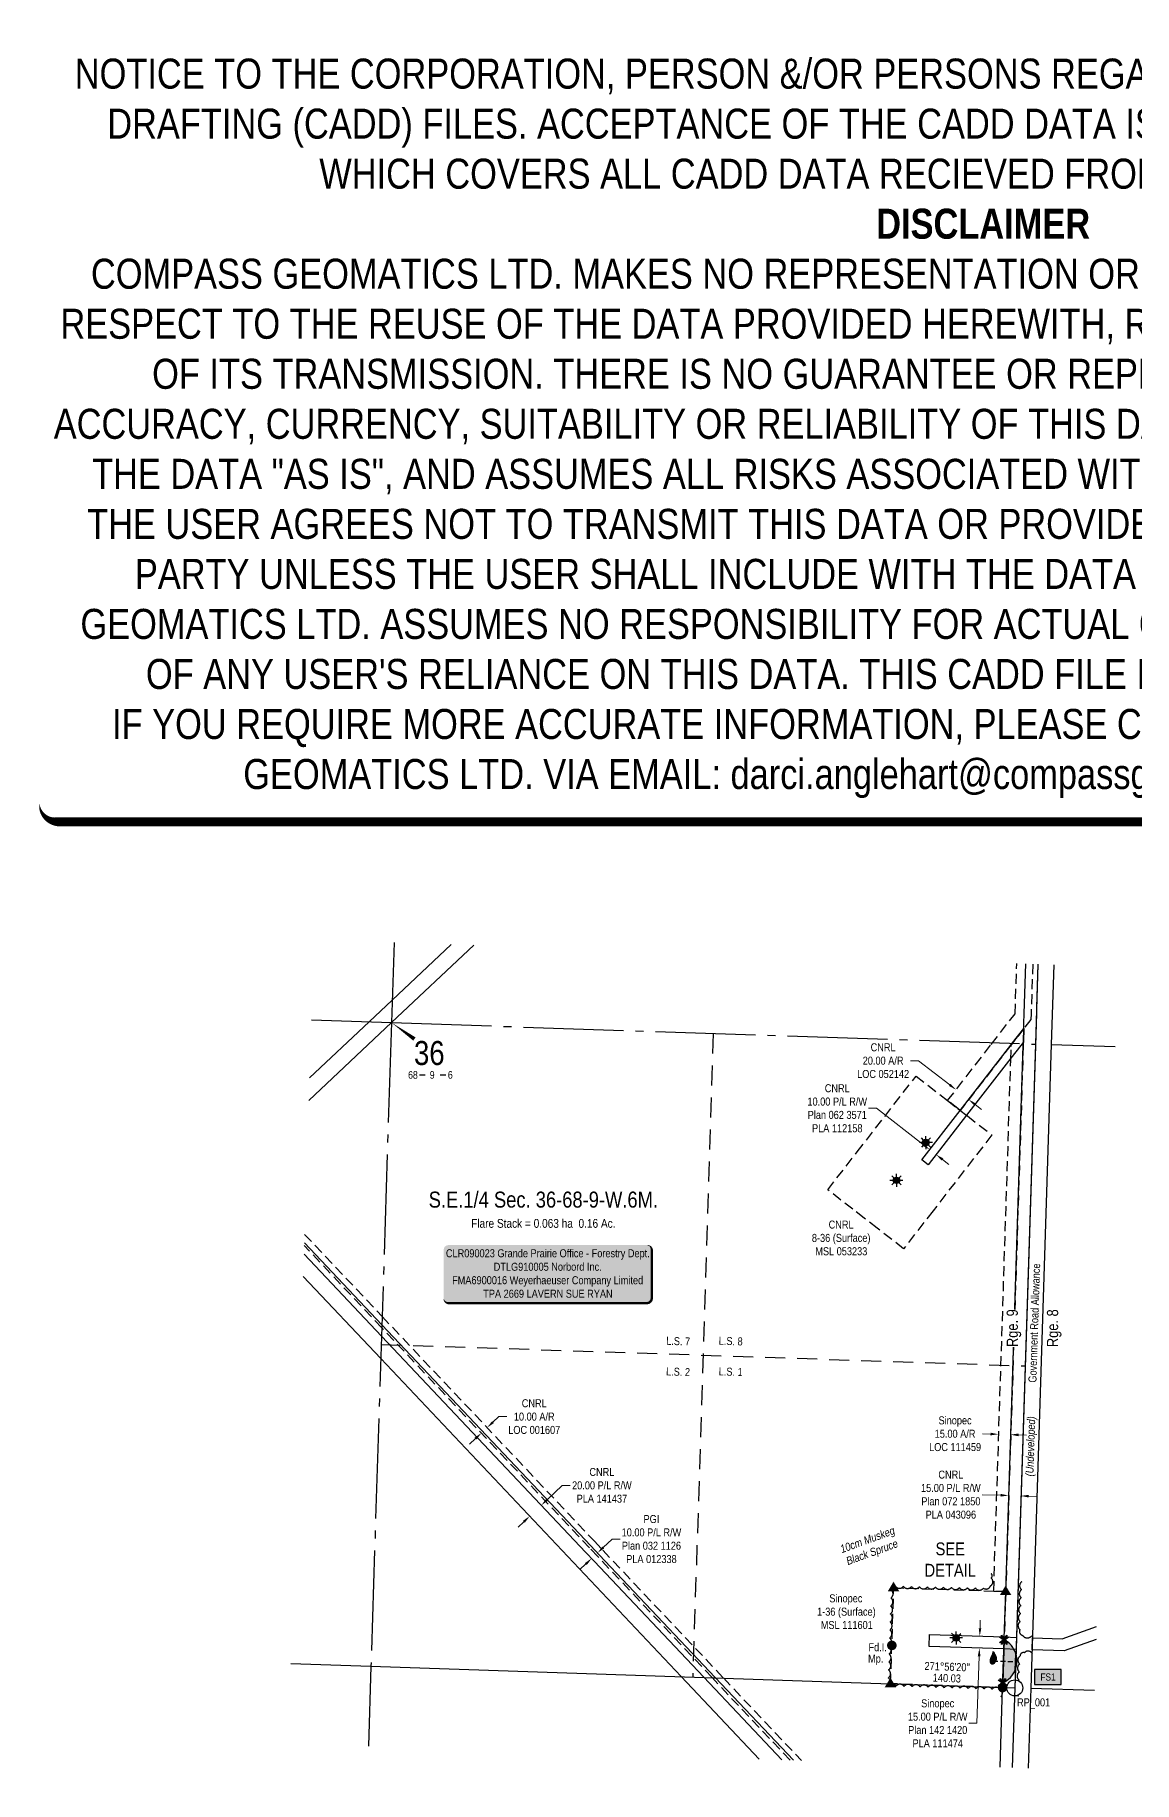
# Model space of a CAD drawing. Extents: x 356435 to 358804, y 6088400 to 6090583.
# Drawn here: x 356435 to 357808, y 6088400 to 6090583 of the extents above; entities that cross this region are included whole.
import ezdxf
from ezdxf.enums import TextEntityAlignment as Align

# ---------------------------------------------------------------- set-up
doc = ezdxf.new("R2010")
doc.units = 0
doc.header["$LTSCALE"] = 5
for name, pattern in [('0', [1, 1, 0]), ('foc-ACCESSROAD', [3.75, 2.5, -1.25]), ('foc-LSD', [8, 5, -3]), ('foc-QUARTERLINE', [33, 25, -3, 2, -3]), ('foc-TIELINE', [1.875, 1.25, -0.625])]:
    doc.linetypes.add(name, pattern=pattern)
for name, color, linetype in [('10', 1, 'Continuous'), ('35', 37, 'Continuous'), ('9', 3, 'Continuous'), ('AS-SYMBOL', 7, 'Continuous'), ('C-AR', 13, 'foc-ACCESSROAD'), ('C-RW', 13, 'Continuous'), ('C-SYMBOL', 7, 'Continuous'), ('C-WS', 13, 'foc-ACCESSROAD'), ('C-WS-S', 13, 'Continuous'), ('D-TXT', 6, 'Continuous'), ('DETAIL-T', 7, 'Continuous'), ('F-AR', 190, 'foc-ACCESSROAD'), ('F-RW', 190, 'Continuous'), ('F-WS', 190, 'foc-ACCESSROAD'), ('F-WS-S', 190, 'Continuous'), ('L-AREAREQUIRED', 7, 'Continuous'), ('L-BD', 7, 'Continuous'), ('L-MON', 1, 'Continuous'), ('L-MON-T', 1, 'Continuous'), ('L-QSEC', 8, 'foc-QUARTERLINE'), ('L-ROAD-T', 7, 'Continuous'), ('L-SEC', 7, 'Continuous'), ('L-SECLBL', 7, 'Continuous'), ('L-SECTION-LSD', 7, 'foc-LSD'), ('P-TEMP-BLOCKS', 250, 'Continuous'), ('P-WORKAREA', 113, 'Continuous'), ('P-WORKAREA-COUNTY', 104, 'Continuous'), ('P-WORKAREA-COUNTY-H', 71, 'Continuous'), ('P-WORKAREA-H', 111, 'Continuous'), ('T-BUSH', 110, '0'), ('T-BUSH-T', 110, 'Continuous'), ('T-TIE', 201, 'foc-TIELINE')]:
    doc.layers.add(name, color=color, linetype=linetype)
for name, color, linetype, lineweight in [('C-AR-T', 13, 'Continuous', 9), ('C-RW-T', 13, 'Continuous', 9), ('C-WS-T', 13, 'Continuous', 9), ('F-AR-T', 190, 'Continuous', 9), ('F-RW-T', 190, 'Continuous', 9), ('T-TEXT', 48, 'Continuous', 18)]:
    doc.layers.add(name, color=color, linetype=linetype, lineweight=lineweight)
doc.layers.add('DISCLAIMER', color=7, linetype='Continuous', plot=False)
doc.styles.add('100L', font='ARIALN.TTF', dxfattribs={"height": 11})
doc.styles.add('175L', font='ARIALN.TTF', dxfattribs={"height": 20})
doc.styles.add('80', font='ARIALN.TTF', dxfattribs={"height": 10})
doc.styles.add('80CG', font='ARIALN.TTF', dxfattribs={"height": 10})
doc.styles.add('80L', font='ARIALN.TTF', dxfattribs={"height": 10})
doc.styles.add('80LS', font='ARIALNI.TTF', dxfattribs={"height": 10})
doc.styles.add('SIMPLEX', font='ARIALN.TTF')
doc.dimstyles.new('Compass 5 000', dxfattribs={"dimscale": 5, "dimtxt": 9, "dimasz": 2, "dimexe": 0.2, "dimexo": 0.0625, "dimgap": 0.5, "dimtad": 0, "dimtih": 1, "dimtoh": 1, "dimzin": 0, "dimdsep": 46, "dimtxsty": '80CG', "dimcen": 0.1, "dimse1": 1, "dimse2": 1, "dimclrd": 256, "dimclrt": 256, "dimaunit": 1, "dimadec": 4, "dimazin": 0, "dimtfac": 0.06, "dimtofl": 0, "dimtmove": 0, "dimatfit": 1, "dimfxl": 0.2, "dimtolj": 1, "dimtzin": 0, "dimlwd": -1, "dimarcsym": 0})

# ---------------------------------------------------------------- blocks, each defined once
blk = doc.blocks.new('L-SECLBL')
at = {"layer": '9', "color": 7}
for p, q in [((-5.1, -27.8), (-12.3, -27.8)), ((20.7, -27.8), (13.5, -27.8))]:
    blk.add_line(p, q, dxfattribs=at)
at = {"layer": '10', "color": 2, "style": 'SIMPLEX'}
blk.add_attdef('SEC', text='', height=30, dxfattribs=at).set_placement((0, 0), align=Align.MIDDLE)
at = {"layer": '10', "color": 5, "style": '80L'}
blk.add_attdef('TWP', text='', height=9.5, dxfattribs=at).set_placement((-14.4, -27.4), align=Align.MIDDLE_RIGHT)
blk.add_attdef('RGE', text='', height=9.5, dxfattribs=at).set_placement((3.6, -27.4), align=Align.MIDDLE_CENTER)
blk.add_attdef('MER', text='', height=9.5, dxfattribs=at).set_placement((23.2, -27.4), align=Align.MIDDLE_LEFT)
blk = doc.blocks.new('*U439')
h = blk.add_hatch(color=255)
edge = h.paths.add_edge_path()
edge.add_line((-124, -37), (124, -37))
edge.add_arc((124, -31), 6, 270, 360)
edge.add_line((130, -31), (130, 29.5))
edge.add_arc((124, 29.5), 6, 0, 90)
edge.add_line((124, 35.5), (-124, 35.5))
edge.add_arc((-124, 29.5), 6, 90, 180)
edge.add_line((-130, 29.5), (-130, -31))
edge.add_arc((-124, -31), 6, 180, 270)
at = {"color": 44, "flags": 128}
blk.add_lwpolyline([(-124, -37, 3, 3, 0), (124, -37, 3, 3, 0.414214), (130, -31, 3, 3, 0), (130, 29.5, 3, 0, 0.414214), (124, 35.5, 0, 0, 0), (-124, 35.5, 0, 0, 0.414214), (-130, 29.5, 0, 0, 0), (-130, -31, 0, 3, 0.414214)], format="xyseb", close=True, dxfattribs=at)
at = {"color": 44, "style": '80'}
blk.add_attdef('ENTER_TEXT_001', (-36, -5), '', height=10, dxfattribs=at)
blk = doc.blocks.new('*D440')
at = {"layer": 'F-AR-T', "transparency": 16777216}
for p, q in [((357007.4, 6088850), (357014.7, 6088856.9)), ((357014.7, 6088856.9), (357024.7, 6088856.9)), ((356985.6, 6088829.4), (356978.3, 6088822.6))]:
    blk.add_line(p, q, dxfattribs=at)
for points in [[(357006.3, 6088851.2), (357008.5, 6088848.8), (357000.1, 6088843.2)], [(356984.4, 6088830.6), (356986.7, 6088828.2), (356992.9, 6088836.3)]]:
    blk.add_solid(points, dxfattribs=at)
at = {"layer": 'F-AR-T', "transparency": 16777216, "insert": (357059, 6088856.9), "char_height": 10, "attachment_point": 5, "style": '80CG'}
blk.add_mtext('\\A1;CNRL\\P10.00 A/R\\PLOC 001607', dxfattribs=at)
blk = doc.blocks.new('*D441')
at = {"layer": 'F-AR-T', "transparency": 16777216}
for p, q in [((357539.1, 6089301.7), (357529.1, 6089301.7)), ((357578, 6089271.5), (357539.1, 6089301.7)), ((357609.6, 6089247), (357617.5, 6089240.8))]:
    blk.add_line(p, q, dxfattribs=at)
for points in [[(357579, 6089272.8), (357577, 6089270.2), (357585.9, 6089265.4)], [(357610.6, 6089248.3), (357608.6, 6089245.7), (357601.7, 6089253.1)]]:
    blk.add_solid(points, dxfattribs=at)
at = {"layer": 'F-AR-T', "transparency": 16777216, "insert": (357494.8, 6089301.7), "char_height": 10, "attachment_point": 5, "style": '80CG'}
blk.add_mtext('\\A1;CNRL\\P20.00 A/R\\PLOC 052142', dxfattribs=at)
blk = doc.blocks.new('*D442')
at = {"layer": 'C-AR-T', "transparency": 16777216}
for p, q in [((357629, 6088835.2), (357619, 6088835.5)), ((357664, 6088834.1), (357673.9, 6088833.8))]:
    blk.add_line(p, q, dxfattribs=at)
for points in [[(357629, 6088836.9), (357628.9, 6088833.5), (357639, 6088834.9)], [(357664, 6088835.8), (357663.9, 6088832.4), (357654, 6088834.4)]]:
    blk.add_solid(points, dxfattribs=at)
at = {"layer": 'C-AR-T', "transparency": 16777216, "insert": (357584.7, 6088835.5), "char_height": 10, "attachment_point": 5, "style": '80CG'}
blk.add_mtext('\\A1;Sinopec\\P15.00 A/R\\PLOC 111459', dxfattribs=at)
blk = doc.blocks.new('*D443')
at = {"layer": 'F-RW-T', "transparency": 16777216}
for p, q in [((357145.2, 6088693.4), (357156.4, 6088703.9)), ((357156.4, 6088703.9), (357166.4, 6088703.9)), ((357123.4, 6088672.8), (357116.1, 6088666))]:
    blk.add_line(p, q, dxfattribs=at)
for points in [[(357122.3, 6088674), (357124.6, 6088671.6), (357130.7, 6088679.7)], [(357144.1, 6088694.6), (357146.4, 6088692.2), (357138, 6088686.6)]]:
    blk.add_solid(points, dxfattribs=at)
at = {"layer": 'F-RW-T', "transparency": 16777216, "insert": (357205.4, 6088703.9), "char_height": 10, "attachment_point": 5, "style": '80CG'}
blk.add_mtext('\\A1;PGI\\P10.00 P/L R/W\\PPlan 032 1126\\PPLA 012338', dxfattribs=at)
blk = doc.blocks.new('*D444')
at = {"layer": 'F-RW-T', "transparency": 16777216}
for p, q in [((357641.5, 6088758.7), (357618.4, 6088759.4)), ((357676.7, 6088757.6), (357686.7, 6088757.3))]:
    blk.add_line(p, q, dxfattribs=at)
for points in [[(357641.6, 6088760.4), (357641.5, 6088757), (357651.5, 6088758.4)], [(357676.8, 6088759.2), (357676.6, 6088755.9), (357666.7, 6088757.9)]]:
    blk.add_solid(points, dxfattribs=at)
at = {"layer": 'F-RW-T', "transparency": 16777216, "insert": (357579.4, 6088759.4), "char_height": 10, "attachment_point": 5, "style": '80CG'}
blk.add_mtext('\\A1;CNRL\\P15.00 P/L R/W\\PPlan 072 1850\\PPLA 043096', dxfattribs=at)
blk = doc.blocks.new('*D445')
at = {"layer": 'C-RW-T', "transparency": 16777216}
for p, q in [((357615.9, 6088592.5), (357616.2, 6088602.5)), ((357614.7, 6088557.6), (357612, 6088473.7)), ((357612, 6088473.7), (357602, 6088473.7))]:
    blk.add_line(p, q, dxfattribs=at)
for points in [[(357614.2, 6088592.6), (357617.5, 6088592.5), (357615.5, 6088582.5)], [(357613.1, 6088557.6), (357616.4, 6088557.5), (357615.1, 6088567.6)]]:
    blk.add_solid(points, dxfattribs=at)
at = {"layer": 'C-RW-T', "transparency": 16777216, "insert": (357563, 6088473.7), "char_height": 10, "attachment_point": 5, "style": '80CG'}
blk.add_mtext('\\A1;Sinopec\\P15.00 P/L R/W\\PPlan 142 1420\\PPLA 111474', dxfattribs=at)
blk = doc.blocks.new('*D446')
at = {"layer": 'F-RW-T', "transparency": 16777216}
for p, q in [((357486.6, 6089242.2), (357476.6, 6089242.2)), ((357545.2, 6089196.7), (357486.6, 6089242.2)), ((357568.9, 6089178.3), (357576.8, 6089172.1))]:
    blk.add_line(p, q, dxfattribs=at)
for points in [[(357546.2, 6089198), (357544.2, 6089195.3), (357553.1, 6089190.5)], [(357569.9, 6089179.6), (357567.9, 6089176.9), (357561, 6089184.4)]]:
    blk.add_solid(points, dxfattribs=at)
at = {"layer": 'F-RW-T', "transparency": 16777216, "insert": (357437.5, 6089242.2), "char_height": 10, "attachment_point": 5, "style": '80CG'}
blk.add_mtext('\\A1;CNRL\\P10.00 P/L R/W\\PPlan 062 3571\\PPLA 112158', dxfattribs=at)
blk = doc.blocks.new('fdia')
at = {"color": 255, "const_width": 1}
blk.add_lwpolyline([(-0.5, 0, 1), (0.5, 0, 1)], format="xyb", close=True, dxfattribs=at)
blk = doc.blocks.new('Fdiaa')
blk.add_blockref('fdia', (0, 0))
blk = doc.blocks.new('fdib')
at = {"color": 1, "const_width": 1.6}
blk.add_lwpolyline([(-0.4, 0, 1), (0.4, 0, 1)], format="xyb", close=True, dxfattribs=at)
at = {"color": 1}
blk.add_circle((0, 0), 0.8, dxfattribs=at)
blk = doc.blocks.new('Fdibb')
blk.add_blockref('fdib', (0, 0))
blk = doc.blocks.new('fdicc')
for name in ['Fdibb', 'Fdiaa']:
    blk.add_blockref(name, (0, 0))
blk = doc.blocks.new('FDI')
blk.add_blockref('fdicc', (0, 0))
blk = doc.blocks.new('STRIA')
blk.add_hatch(color=255).paths.add_polyline_path([(-0.04, 1.52), (-1.47, -0.87), (1.39, -0.87)])
blk = doc.blocks.new('STRIAA')
blk.add_blockref('STRIA', (0, 0))
blk = doc.blocks.new('STRIB')
at = {"color": 1}
blk.add_solid([(-1.12, -0.67), (-0.04, 1.13), (1.04, -0.67)], dxfattribs=at)
blk = doc.blocks.new('STRIBB')
blk.add_blockref('STRIB', (0, 0))
blk = doc.blocks.new('STRICC')
for name in ['STRIAA', 'STRIBB']:
    blk.add_blockref(name, (0, 0))
blk = doc.blocks.new('fdspike')
blk.add_blockref('STRICC', (0, 0))
blk = doc.blocks.new('FLARE')
h = blk.add_hatch(color=255)
h.dxf.hatch_style = 1
h.paths.add_polyline_path([(0.16, 2.41, 0.114147), (0.13, 2.43), (0.11, 2.44, 0.261551), (0.01, 2.42), (0, 2.41, 0.131268), (-0.03, 2.37), (-0.04, 2.35, 0.041497), (-0.05, 2.33), (-0.05, 2.29, 0.015174), (-0.05, 2.29), (-0.06, 2.24, 0.004376), (-0.06, 2.24), (-0.07, 2.18), (-0.08, 2.11), (-0.09, 2.05), (-0.1, 1.98), (-0.12, 1.91), (-0.14, 1.83), (-0.17, 1.76), (-0.19, 1.68), (-0.22, 1.61), (-0.26, 1.53), (-0.29, 1.46), (-0.32, 1.39), (-0.36, 1.32), (-0.39, 1.25, 0.000505), (-0.39, 1.25), (-0.43, 1.18, 0.002398), (-0.43, 1.18), (-0.46, 1.1, 0.004177), (-0.46, 1.1), (-0.5, 1.03, 0.005735), (-0.5, 1.03), (-0.53, 0.95, 0.006994), (-0.53, 0.95), (-0.56, 0.87, 0.00791), (-0.57, 0.87), (-0.6, 0.78, 0.008323), (-0.6, 0.78), (-0.63, 0.69, 0.008095), (-0.63, 0.68), (-0.66, 0.59, 0.008067), (-0.66, 0.59), (-0.68, 0.49, 0.008387), (-0.68, 0.49), (-0.7, 0.39, 0.009056), (-0.71, 0.38), (-0.72, 0.28, 0.010123), (-0.72, 0.28), (-0.74, 0.18, 0.011689), (-0.74, 0.18), (-0.75, 0.08, 0.013925), (-0.75, 0.08), (-0.75, -0.02, 0.016488), (-0.75, -0.02), (-0.75, -0.11, 0.017255), (-0.75, -0.12), (-0.74, -0.2, 0.01735), (-0.74, -0.2), (-0.73, -0.28, 0.017311), (-0.73, -0.29), (-0.71, -0.36, 0.01715), (-0.71, -0.36), (-0.69, -0.43, 0.016886), (-0.69, -0.44), (-0.66, -0.5, 0.016546), (-0.66, -0.5), (-0.63, -0.56, 0.016164), (-0.63, -0.56), (-0.6, -0.61, 0.016329), (-0.6, -0.62), (-0.57, -0.66, 0.018828), (-0.57, -0.67), (-0.54, -0.71, 0.022087), (-0.53, -0.71), (-0.5, -0.75, 0.025345), (-0.49, -0.76), (-0.46, -0.78, 0.028234), (-0.45, -0.79), (-0.42, -0.82, 0.030298), (-0.41, -0.82), (-0.37, -0.84, 0.031129), (-0.36, -0.85), (-0.32, -0.86, 0.030544), (-0.31, -0.87), (-0.27, -0.88, 0.028465), (-0.26, -0.88), (-0.22, -0.89, 0.025311), (-0.21, -0.89), (-0.16, -0.89, 0.02283), (-0.15, -0.89), (-0.11, -0.89, 0.021226), (-0.1, -0.89), (-0.05, -0.88, 0.020401), (-0.04, -0.88), (0, -0.87, 0.020299), (0.01, -0.87), (0.05, -0.85, 0.020911), (0.06, -0.85), (0.11, -0.83, 0.022277), (0.11, -0.83), (0.15, -0.81, 0.023712), (0.16, -0.8), (0.2, -0.78, 0.022408), (0.21, -0.78), (0.24, -0.75, 0.01993), (0.25, -0.74), (0.28, -0.72, 0.017146), (0.28, -0.71), (0.31, -0.68, 0.014211), (0.32, -0.68), (0.35, -0.64, 0.011221), (0.35, -0.64), (0.37, -0.61, 0.008212), (0.38, -0.61), (0.4, -0.57, 0.005172), (0.4, -0.57), (0.42, -0.54, 0.002523), (0.43, -0.54), (0.45, -0.5, 0.001671), (0.45, -0.5), (0.47, -0.47, 0.001229), (0.47, -0.47), (0.49, -0.44, 0.00075), (0.49, -0.44), (0.51, -0.41, 0.00026), (0.51, -0.41), (0.54, -0.37), (0.56, -0.34), (0.58, -0.3), (0.61, -0.27), (0.63, -0.23, 0.001311), (0.63, -0.23), (0.66, -0.19, 0.003726), (0.66, -0.19), (0.69, -0.15, 0.006065), (0.69, -0.14), (0.72, -0.1, 0.008452), (0.72, -0.1), (0.74, -0.05, 0.010991), (0.75, -0.05), (0.77, 0, 0.013767), (0.77, 0), (0.79, 0.05, 0.016839), (0.8, 0.05), (0.81, 0.1, 0.019104), (0.82, 0.11), (0.83, 0.15, 0.016987), (0.83, 0.16), (0.84, 0.21, 0.013636), (0.84, 0.21), (0.85, 0.26, 0.010244), (0.85, 0.27), (0.86, 0.31, 0.006846), (0.86, 0.32), (0.86, 0.37, 0.003419), (0.86, 0.37), (0.86, 0.41), (0.87, 0.46), (0.87, 0.5), (0.88, 0.54), (0.88, 0.59), (0.89, 0.63, 0.001278), (0.89, 0.63), (0.89, 0.67, 0.004735), (0.89, 0.67), (0.9, 0.71, 0.008354), (0.9, 0.72), (0.9, 0.76, 0.012059), (0.9, 0.76), (0.9, 0.8, 0.015712), (0.9, 0.81), (0.9, 0.85, 0.018457), (0.9, 0.85), (0.9, 0.89, 0.018102), (0.9, 0.9), (0.89, 0.94, 0.016533), (0.89, 0.95), (0.88, 0.99, 0.014576), (0.88, 0.99), (0.87, 1.03, 0.012435), (0.86, 1.04), (0.85, 1.08, 0.010283), (0.85, 1.09), (0.83, 1.13, 0.00824), (0.83, 1.13), (0.81, 1.18, 0.00638), (0.81, 1.18), (0.78, 1.23, 0.004735), (0.78, 1.23), (0.76, 1.29, 0.003388), (0.75, 1.29), (0.73, 1.34, 0.002345), (0.73, 1.34), (0.7, 1.4, 0.001492), (0.7, 1.4), (0.67, 1.46, 0.000746), (0.67, 1.46), (0.63, 1.51), (0.6, 1.57), (0.57, 1.62), (0.55, 1.68), (0.52, 1.73), (0.49, 1.78), (0.47, 1.83), (0.45, 1.87), (0.42, 1.92), (0.4, 1.97), (0.38, 2.02), (0.35, 2.08, 0.000332), (0.35, 2.08), (0.33, 2.13, 0.001849), (0.33, 2.13), (0.3, 2.19, 0.0038), (0.3, 2.19), (0.27, 2.24, 0.006473), (0.27, 2.24), (0.25, 2.29, 0.010865), (0.24, 2.3), (0.22, 2.34, 0.019524), (0.22, 2.34), (0.19, 2.38, 0.041077), (0.18, 2.39)])
at = {"color": 48, "flags": 128}
for points in [[(0.11, -0.72), (0.07, -0.74), (0.03, -0.76), (-0.02, -0.77), (-0.07, -0.78), (-0.11, -0.79), (-0.16, -0.79), (-0.2, -0.79), (-0.25, -0.78), (-0.29, -0.77), (-0.32, -0.76), (-0.36, -0.74), (-0.4, -0.71), (-0.43, -0.68), (-0.46, -0.65), (-0.49, -0.61), (-0.52, -0.56), (-0.54, -0.51), (-0.57, -0.46), (-0.59, -0.4), (-0.61, -0.33), (-0.63, -0.26), (-0.64, -0.19), (-0.65, -0.11), (-0.65, -0.02), (-0.65, 0.07), (-0.64, 0.17), (-0.63, 0.27), (-0.61, 0.36), (-0.58, 0.46), (-0.56, 0.56), (-0.53, 0.66), (-0.5, 0.75), (-0.47, 0.83), (-0.44, 0.91), (-0.41, 0.99), (-0.37, 1.06), (-0.34, 1.13), (-0.3, 1.2), (-0.27, 1.27), (-0.23, 1.34), (-0.2, 1.42), (-0.16, 1.49), (-0.13, 1.57), (-0.1, 1.65), (-0.07, 1.73), (-0.04, 1.8), (-0.02, 1.88), (0, 1.96), (0.01, 2.03), (0.02, 2.1), (0.03, 2.17), (0.04, 2.22), (0.05, 2.27), (0.05, 2.31), (0.06, 2.34), (0.08, 2.35), (0.09, 2.34), (0.11, 2.32), (0.13, 2.29), (0.16, 2.25), (0.18, 2.2), (0.21, 2.14), (0.24, 2.09), (0.26, 2.03), (0.29, 1.98), (0.31, 1.93), (0.33, 1.88), (0.36, 1.83), (0.38, 1.78), (0.41, 1.73), (0.43, 1.68), (0.46, 1.63), (0.49, 1.58), (0.52, 1.52), (0.55, 1.47), (0.58, 1.41), (0.61, 1.35), (0.64, 1.3), (0.67, 1.24), (0.69, 1.19), (0.72, 1.14), (0.74, 1.09), (0.75, 1.05), (0.77, 1), (0.78, 0.96), (0.79, 0.92), (0.8, 0.88), (0.8, 0.84), (0.8, 0.8), (0.8, 0.76), (0.8, 0.72), (0.79, 0.68), (0.79, 0.64), (0.78, 0.6), (0.78, 0.56), (0.77, 0.51), (0.77, 0.47), (0.76, 0.42), (0.76, 0.37), (0.76, 0.33), (0.75, 0.28), (0.74, 0.23), (0.73, 0.18), (0.72, 0.13), (0.7, 0.09), (0.68, 0.04), (0.66, 0), (0.63, -0.05), (0.61, -0.09), (0.58, -0.13), (0.55, -0.17), (0.53, -0.21), (0.5, -0.25), (0.48, -0.28), (0.45, -0.32), (0.43, -0.35), (0.41, -0.38), (0.39, -0.42), (0.37, -0.45), (0.34, -0.48), (0.32, -0.51), (0.3, -0.55), (0.27, -0.58), (0.24, -0.61), (0.21, -0.64), (0.18, -0.67), (0.15, -0.7)], [(0.02, -0.75), (-0.01, -0.76), (-0.03, -0.77), (-0.05, -0.78), (-0.08, -0.78), (-0.11, -0.79), (-0.13, -0.79), (-0.16, -0.79), (-0.18, -0.78), (-0.2, -0.78), (-0.23, -0.77), (-0.25, -0.76), (-0.26, -0.74), (-0.28, -0.73), (-0.3, -0.71), (-0.32, -0.69), (-0.33, -0.66), (-0.35, -0.63), (-0.36, -0.6), (-0.37, -0.57), (-0.39, -0.53), (-0.4, -0.49), (-0.4, -0.45), (-0.41, -0.41), (-0.41, -0.36), (-0.41, -0.31), (-0.4, -0.25), (-0.39, -0.2), (-0.38, -0.14), (-0.37, -0.09), (-0.36, -0.03), (-0.34, 0.02), (-0.32, 0.07), (-0.31, 0.12), (-0.29, 0.16), (-0.27, 0.21), (-0.25, 0.25), (-0.23, 0.29), (-0.21, 0.33), (-0.19, 0.37), (-0.17, 0.41), (-0.15, 0.45), (-0.14, 0.49), (-0.12, 0.53), (-0.1, 0.58), (-0.08, 0.62), (-0.07, 0.66), (-0.06, 0.71), (-0.05, 0.75), (-0.04, 0.79), (-0.03, 0.83), (-0.03, 0.87), (-0.02, 0.9), (-0.02, 0.93), (-0.01, 0.95), (-0.01, 0.96), (0, 0.97), (0.01, 0.96), (0.02, 0.95), (0.03, 0.94), (0.04, 0.91), (0.06, 0.88), (0.07, 0.86), (0.09, 0.82), (0.1, 0.79), (0.12, 0.76), (0.13, 0.74), (0.14, 0.71), (0.16, 0.68), (0.17, 0.65), (0.18, 0.63), (0.2, 0.6), (0.21, 0.57), (0.23, 0.54), (0.25, 0.51), (0.26, 0.47), (0.28, 0.44), (0.3, 0.41), (0.31, 0.38), (0.33, 0.35), (0.34, 0.32), (0.36, 0.29), (0.37, 0.27), (0.38, 0.24), (0.39, 0.22), (0.39, 0.19), (0.4, 0.17), (0.4, 0.15), (0.41, 0.13), (0.41, 0.1), (0.41, 0.08), (0.4, 0.06), (0.4, 0.04), (0.4, 0.01), (0.39, -0.01), (0.39, -0.03), (0.39, -0.06), (0.39, -0.08), (0.38, -0.11), (0.38, -0.14), (0.38, -0.16), (0.38, -0.19), (0.37, -0.22), (0.37, -0.24), (0.36, -0.27), (0.35, -0.3), (0.34, -0.32), (0.32, -0.35), (0.31, -0.37), (0.3, -0.4), (0.28, -0.42), (0.27, -0.44), (0.25, -0.46), (0.24, -0.48), (0.22, -0.5), (0.21, -0.52), (0.2, -0.54), (0.19, -0.56), (0.17, -0.58), (0.16, -0.6), (0.15, -0.61), (0.14, -0.63), (0.12, -0.65), (0.11, -0.67), (0.09, -0.69), (0.08, -0.7), (0.06, -0.72), (0.04, -0.74)]]:
    blk.add_lwpolyline(points, close=True, dxfattribs=at)
blk = doc.blocks.new('GAS')
h = blk.add_hatch(color=255)
h.dxf.hatch_style = 1
edge = h.paths.add_edge_path()
edge.add_arc((0, 0), 0.9, 0, 360)
for p, q in [((-0.81, 0), (-1.62, 0)), ((-0.57, 0.57), (-1.14, 1.14)), ((0, 0.81), (0, 1.62)), ((0.57, 0.57), (1.14, 1.14)), ((1.62, 0), (0.81, 0)), ((-0.57, -0.57), (-1.14, -1.14)), ((0, -0.81), (0, -1.62)), ((1.14, -1.14), (0.57, -0.57))]:
    blk.add_line(p, q)
blk.add_circle((0, 0), 0.8)
blk = doc.blocks.new('TEMP')
h = blk.add_hatch(color=255)
h.dxf.hatch_style = 1
h.paths.add_polyline_path([(0, 0.25), (-0.67, 1.15), (-0.67, 0.67), (-1.15, 0.67), (-0.25, 0), (-1.15, -0.67), (-0.67, -0.67), (-0.67, -1.15), (0, -0.25), (0.67, -1.15), (0.67, -0.67), (1.15, -0.67), (0.25, 0), (1.15, 0.67), (0.67, 0.67), (0.67, 1.15)])
h.paths.add_polyline_path([(0.57, 0.85), (0.57, 0.57), (0.85, 0.57), (0.08, 0), (0.85, -0.57), (0.57, -0.57), (0.57, -0.85), (0, -0.08), (-0.57, -0.85), (-0.57, -0.57), (-0.85, -0.57), (-0.08, 0), (-0.85, 0.57), (-0.57, 0.57), (-0.57, 0.85), (0, 0.08)], flags=16)
h = blk.add_hatch(color=1)
h.dxf.hatch_style = 1
h.paths.add_polyline_path([(0, 0.08), (-0.57, 0.85), (-0.57, 0.57), (-0.85, 0.57), (-0.08, 0), (-0.85, -0.57), (-0.57, -0.57), (-0.57, -0.85), (0, -0.08), (0.57, -0.85), (0.57, -0.57), (0.85, -0.57), (0.08, 0), (0.85, 0.57), (0.57, 0.57), (0.57, 0.85)])
at = {"color": 1}
for p, q in [((-0.08, 0), (0.08, 0)), ((0, 0.08), (0, -0.08))]:
    blk.add_line(p, q, dxfattribs=at)
at = {"color": 255, "flags": 128}
blk.add_lwpolyline([(-0.25, 0), (-1.15, 0.67), (-0.67, 0.67), (-0.67, 1.15), (0, 0.25), (0.67, 1.15), (0.67, 0.67), (1.15, 0.67), (0.25, 0), (1.15, -0.67), (0.67, -0.67), (0.67, -1.15), (0, -0.25), (-0.67, -1.15), (-0.67, -0.67), (-1.15, -0.67)], close=True, dxfattribs=at)
at = {"color": 1, "flags": 128}
blk.add_lwpolyline([(-0.08, 0), (-0.85, 0.57), (-0.57, 0.57), (-0.57, 0.85), (0, 0.08), (0.57, 0.85), (0.57, 0.57), (0.85, 0.57), (0.08, 0), (0.85, -0.57), (0.57, -0.57), (0.57, -0.85), (0, -0.08), (-0.57, -0.85), (-0.57, -0.57), (-0.85, -0.57)], close=True, dxfattribs=at)
blk = doc.blocks.new('Temp_Area3')
h = blk.add_hatch(color=111)
h.dxf.hatch_style = 1
h.paths.add_polyline_path([(-16.8, -9.4), (16.3, -9.4), (16.3, 9.1), (-16.8, 9.1)])
at = {"color": 250}
for points in [[(-17, -9.6), (16.5, -9.6), (16.5, 9.3), (-17, 9.3)], [(-16.9, -9.5), (16.4, -9.5), (16.4, 9.2), (-16.9, 9.2)]]:
    blk.add_lwpolyline(points, close=True, dxfattribs=at)
at = {"color": 250, "style": '80L'}
blk.add_attdef('TEMPORARY', text='', height=9, dxfattribs=at).set_placement((0, -0.1), align=Align.MIDDLE_CENTER)
blk = doc.blocks.new('*D464')
at = {"layer": 'F-RW-T', "transparency": 16777216}
for p, q in [((357075.1, 6088753.1), (357094, 6088771)), ((357094, 6088771), (357104, 6088771)), ((357046, 6088725.6), (357038.8, 6088718.8))]:
    blk.add_line(p, q, dxfattribs=at)
for points in [[(357073.9, 6088754.3), (357076.2, 6088751.9), (357067.8, 6088746.2)], [(357044.9, 6088726.8), (357047.2, 6088724.4), (357053.3, 6088732.5)]]:
    blk.add_solid(points, dxfattribs=at)
at = {"layer": 'F-RW-T', "transparency": 16777216, "insert": (357143.5, 6088771), "char_height": 10, "attachment_point": 5, "style": '80CG'}
blk.add_mtext('\\A1;CNRL\\P20.00 P/L R/W\\PPLA 141437', dxfattribs=at)
blk = doc.blocks.new('Disclaimer_Legal')
at = {"layer": 'DISCLAIMER', "color": 254, "flags": 128}
blk.add_lwpolyline([(-3612.9, -1104.6, 37.5, 37.5, 0), (4096.1, -1104.6, 37.5, 37.5, 0.414214), (4171.1, -1029.6, 37.5, 37.5, 0), (4171.1, 2078.7, 37.5, 0, 0.414214), (4096.1, 2153.7, 0, 0, 0), (-3612.9, 2153.7, 0, 0, 0.414214), (-3687.9, 2078.7, 0, 0, 0), (-3687.9, -1029.6, 0, 37.5, 0.414214)], format="xyseb", close=True, dxfattribs=at)
at = {"layer": 'DISCLAIMER', "color": 254, "insert": (241.6, 533.9), "char_height": 125, "width": 7717.568, "attachment_point": 5, "style": '80'}
blk.add_mtext('NOTICE TO THE CORPORATION, PERSON &/OR PERSONS REGARDING THIS COMPUTER AIDED DESIGN AND DRAFTING (CADD) FILES. ACCEPTANCE OF THE CADD DATA IS BASED ON THE FOLLOWING DISCLAIMER WHICH COVERS ALL CADD DATA RECIEVED FROM COMPASS GEOMATICS LTD.\\P{\\fArial Narrow|b1|i0|c0|p34;DISCLAIMER}\\PCOMPASS GEOMATICS LTD. MAKES NO REPRESENTATION OR WARRANTIES, EXPRESS OR IMPLIED, WITH RESPECT TO THE REUSE OF THE DATA PROVIDED HEREWITH, REGARDLESS OF ITS FORMAT OR THE MEANS OF ITS TRANSMISSION. THERE IS NO GUARANTEE OR REPRESENTATION TO THE USER AS TO THE ACCURACY, CURRENCY, SUITABILITY OR RELIABILITY OF THIS DATA FOR ANY PURPOSE. THE USER ACCEPTS THE DATA "AS IS", AND ASSUMES ALL RISKS ASSOCIATED WITH ITS USE. BY ACCEPTANCE OF THIS DATA, THE USER AGREES NOT TO TRANSMIT THIS DATA OR PROVIDE ACCESS OR ANY PART OF IT TO ANOTHER PARTY UNLESS THE USER SHALL INCLUDE WITH THE DATA A COPY OF THIS DISCLAIMER. COMPASS GEOMATICS LTD. ASSUMES NO RESPONSIBILITY FOR ACTUAL OR CONSEQUENTIAL DAMAGE AS A RESULT OF ANY USER\'S RELIANCE ON THIS DATA. THIS CADD FILE IS FOR ILLUSTRATION PURPOSES ONLY.\\PIF YOU REQUIRE MORE ACCURATE INFORMATION, PLEASE CONTACT DARCI ANGLEHART AT COMPASS GEOMATICS LTD. VIA EMAIL: darci.anglehart@compassgeomatics.ca OR CELL: 506-961-7292', dxfattribs=at)

msp = doc.modelspace()

# ---------------------------------------------------------------- hatches: boundary and pattern name
at = {"layer": 'P-WORKAREA-COUNTY-H'}
h = msp.add_hatch(color=256, dxfattribs=at)
h.dxf.hatch_style = 1
edge = h.paths.add_edge_path()
edge.add_arc((357632.017, 6088551.538), 29.992, 338.561494, 377.759205)
edge.add_line((357660.58, 6088560.686), (357659.934, 6088540.576))
at = {"layer": 'P-WORKAREA-H'}
h = msp.add_hatch(color=256, dxfattribs=at)
h.dxf.hatch_style = 1
edge = h.paths.add_edge_path()
edge.add_line((357659.934, 6088540.576), (357660.58, 6088560.686))
edge.add_arc((357632.017, 6088551.538), 29.992, 17.759205, 62.329276)
edge.add_line((357645.945, 6088578.1), (357644.26, 6088524.159))
edge.add_arc((357632.017, 6088551.538), 29.992, 294.092407, 338.561494)

# ---------------------------------------------------------------- linework, layer by layer
at = {"layer": '35', "color": 3}
msp.add_circle((357659.205, 6088517.895), 10, dxfattribs=at)
at = {"layer": 'C-AR'}
msp.add_lwpolyline([(357669.852, 6089320.694), (357647.966, 6088638.342), (357632.913, 6088638.854), (357654.265, 6089302.559), (357654.813, 6089319.582), (357654.865, 6089321.2), (357654.88, 6089321.652), (357670.532, 6089341.823), (357670.467, 6089339.771), (357670.08, 6089327.762), (357669.916, 6089322.747), (357669.852, 6089320.694)], close=True, dxfattribs=at)
at = {"layer": 'C-RW'}
msp.add_lwpolyline([(357761.027, 6088578.448), (357720.833, 6088564.159), (357680.836, 6088565.444), (357681.309, 6088580.425), (357718.471, 6088579.239), (357761.539, 6088594.55)], dxfattribs=at)
msp.add_lwpolyline([(357661.241, 6088581.079), (357660.821, 6088566.087), (357645.582, 6088566.577), (357552.131, 6088569.579), (357552.614, 6088584.571), (357646.065, 6088581.567), (357661.241, 6088581.079)], close=True, dxfattribs=at)
at = {"layer": 'C-WS'}
msp.add_lwpolyline([(357645.515, 6088564.73), (357644.082, 6088518.4), (357504.171, 6088523.136), (357508, 6088643.108), (357632.913, 6088638.854), (357647.966, 6088638.342), (357645.997, 6088579.72), (357645.515, 6088564.73)], close=True, dxfattribs=at)
at = {"layer": 'F-AR'}
msp.add_lwpolyline([(357681.618, 6089422.503), (357679.647, 6089360.4), (357679.421, 6089353.278), (357670.532, 6089341.823), (357654.88, 6089321.652), (357654.537, 6089321.21), (357591.196, 6089239.586), (357588.245, 6089241.882), (357575.4, 6089251.836), (357629.881, 6089322.042), (357659.649, 6089360.403), (357661.642, 6089423.171)], dxfattribs=at)
at = {"layer": 'F-RW'}
for points in [[(356983.406, 6089445.857), (356880.82, 6089349.257), (356777.546, 6089251.875)], [(356778.449, 6089280.135), (356852.8, 6089350.192), (356881.576, 6089377.307), (356955.325, 6089446.796)], [(357640.862, 6088418.846), (357644.082, 6088518.4), (357645.515, 6088564.73), (357645.997, 6088579.72), (357647.966, 6088638.342), (357669.852, 6089320.694), (357669.914, 6089322.747), (357670.08, 6089327.772), (357670.467, 6089339.771), (357670.532, 6089341.823), (357670.738, 6089348.21), (357671.139, 6089360.704), (357673.129, 6089422.787)], [(357688.254, 6089422.281), (357686.52, 6089368.315), (357686.258, 6089360.164), (357685.865, 6089347.913), (357684.974, 6089320.184), (357661.241, 6088581.079), (357660.815, 6088566.082), (357659.205, 6088517.895), (357656.007, 6088418.338)]]:
    msp.add_lwpolyline(points, dxfattribs=at)
msp.add_lwpolyline([(357599.088, 6089233.447), (357550.996, 6089171.475), (357543.098, 6089177.604), (357591.196, 6089239.586), (357654.537, 6089321.211), (357654.884, 6089321.766), (357670.533, 6089341.823), (357670.468, 6089339.771), (357670.389, 6089337.315), (357670.231, 6089332.411), (357670.166, 6089330.401), (357670.082, 6089327.768), (357669.984, 6089324.811), (357666.868, 6089320.795), (357654.332, 6089304.639), (357599.088, 6089233.447)], close=True, dxfattribs=at)
at = {"layer": 'F-WS'}
msp.add_lwpolyline([(357557.13, 6089114.163), (357520.372, 6089066.788), (357487.481, 6089092.312), (357471.121, 6089105.008), (357456.907, 6089116.037), (357425.608, 6089140.326), (357462.374, 6089187.691), (357535.895, 6089282.446), (357575.4, 6089251.836), (357588.245, 6089241.882), (357591.196, 6089239.586), (357592.191, 6089238.813), (357597.719, 6089234.511), (357600.083, 6089232.674), (357630.652, 6089208.917), (357557.13, 6089114.163)], close=True, dxfattribs=at)
at = {"layer": 'L-QSEC'}
for p, q in [((356883.872, 6089449.186), (356880.68, 6089349.261)), ((356780.764, 6089352.603), (356880.68, 6089349.261)), ((356880.68, 6089349.261), (356855, 6088545.269)), ((356880.68, 6089349.261), (357685.044, 6089322.358)), ((357704.731, 6089321.734), (357784.555, 6089319.289)), ((356855, 6088545.269), (356851.808, 6088445.347))]:
    msp.add_line(p, q, dxfattribs=at)
at = {"layer": 'L-SEC'}
for p, q in [((357688.254, 6089422.281), (357685.044, 6089322.358)), ((357707.903, 6089421.624), (357704.731, 6089321.734)), ((357685.044, 6089322.358), (357659.205, 6088517.895)), ((357704.731, 6089321.734), (357679.316, 6088517.647)), ((356755.082, 6088548.625), (356855, 6088545.269)), ((357659.205, 6088517.895), (357656.006, 6088418.338)), ((357679.316, 6088517.647), (357676.106, 6088417.663)), ((357679.316, 6088517.647), (357759.019, 6088515.219))]:
    msp.add_line(p, q, dxfattribs=at)
at = {"layer": 'L-SEC', "flags": 128}
msp.add_lwpolyline([(356855, 6088545.269), (357504.171, 6088523.136), (357644.082, 6088518.4), (357659.205, 6088517.895)], dxfattribs=at)
at = {"layer": 'L-SECLBL', "flags": 128}
msp.add_lwpolyline([(356880.68, 6089349.261, 0, 4.999, 0), (356909.27, 6089328.797, 4.999, 4.999, 0)], format="xyseb", dxfattribs=at)
at = {"layer": 'L-SECTION-LSD'}
for p, q in [((357282.655, 6089335.817), (357257.046, 6088531.766)), ((356867.84, 6088947.266), (357671.862, 6088920.318))]:
    msp.add_line(p, q, dxfattribs=at)
at = {"layer": 'P-WORKAREA'}
msp.add_lwpolyline([(357659.934, 6088540.576), (357660.58, 6088560.686, 0.19696295), (357645.945, 6088578.1), (357644.26, 6088524.159, 0.19650527)], format="xyb", close=True, dxfattribs=at)
at = {"layer": 'P-WORKAREA-COUNTY'}
msp.add_lwpolyline([(357659.934, 6088540.576, 0.17271971), (357660.58, 6088560.686)], format="xyb", close=True, dxfattribs=at)
at = {"layer": 'T-BUSH', "flags": 128}
for points in [[(357641.731, 6088506.734, 0.52056705), (357640.914, 6088515.958, 0.52056705), (357630.922, 6088516.281, 0.52056705), (357620.93, 6088516.604, 0.52056705), (357610.938, 6088516.927, 0.52056705), (357600.945, 6088517.25, 0.52056705), (357590.953, 6088517.573, 0.52056705), (357580.961, 6088517.895, 0.52056705), (357570.969, 6088518.218, 0.52056705), (357560.977, 6088518.541, 0.52056705), (357550.985, 6088518.864, 0.52056705), (357540.993, 6088519.187, 0.52056705), (357531, 6088519.51, 0.52056705), (357521.008, 6088519.833, 0.52056705), (357511.016, 6088520.156, 0.52056705), (357501.053, 6088520.506, 0.52056705), (357501.368, 6088530.499, 0.52056705), (357501.682, 6088540.491, 0.52056705), (357501.997, 6088550.483, 0.52056705), (357502.312, 6088560.476, 0.52056705), (357502.627, 6088570.468, 0.52056705), (357502.942, 6088580.461, 0.52056705), (357503.257, 6088590.453, 0.52056705), (357503.572, 6088600.445, 0.52056705), (357503.886, 6088610.438, 0.52056705), (357504.201, 6088620.43, 0.52056705), (357504.516, 6088630.423, 0.52056705), (357504.831, 6088640.415, 0.52056705), (357510.158, 6088645.117, 0.52056705), (357520.153, 6088644.892, 0.52056705), (357530.148, 6088644.666, 0.52056705), (357540.143, 6088644.441, 0.52056705), (357550.138, 6088644.216, 0.52056705), (357560.132, 6088643.991, 0.52056705), (357570.127, 6088643.766, 0.52056705), (357580.122, 6088643.54, 0.52056705), (357590.117, 6088643.315, 0.52056705), (357600.112, 6088643.09, 0.52056705), (357610.107, 6088642.865, 0.52056705), (357620.101, 6088642.64, 0.52056705), (357629.041, 6088645.608, 0.52056705), (357629.777, 6088655.291, 0.52056705), (357629.832, 6088660.569, 0.52056705)], [(357668.094, 6088650.673, 0.52056705), (357667.69, 6088640.684, 0.52056705), (357667.285, 6088630.694, 0.52056705), (357666.881, 6088620.705, 0.52056705), (357666.477, 6088610.716, 0.52056705), (357666.073, 6088600.727, 0.52056705), (357665.668, 6088590.738, 0.52056705), (357668.78, 6088583.884, 0.52056705), (357680.389, 6088583.028, 0.52056705)], [(357681.278, 6088560.68, 0.52056705), (357671.36, 6088561.945, 0.52056705), (357665.952, 6088557.834, 0.52056705), (357665.469, 6088547.848, 0.52056705), (357664.987, 6088537.862, 0.52056705), (357664.504, 6088527.877, 0.05883938), (357663.391, 6088526.977, 0.05883938)], [(357662.715, 6088508.531, 0.04526607), (357663.533, 6088507.769)]]:
    msp.add_lwpolyline(points, format="xyb", dxfattribs=at)
at = {"layer": 'T-TIE', "color": 6, "flags": 128}
msp.add_lwpolyline([(357632.017, 6088551.538), (357662.003, 6088550.918)], dxfattribs=at)

# ---------------------------------------------------------------- block references
at = {"xscale": 0.3, "yscale": 0.3, "zscale": 0.3}
msp.add_blockref('Disclaimer_Legal', (357547.285, 6089931.68), dxfattribs=at)
at = {"layer": 'AS-SYMBOL', "xscale": 4.998685099999991, "yscale": 4.998685099999991, "zscale": 4.998685099999991}
msp.add_blockref('FLARE', (357632.017, 6088551.538), dxfattribs=at)
at = {"layer": 'C-WS-S', "xscale": 4.998685099999997, "yscale": 4.998685099999997, "zscale": 4.998685099999997}
msp.add_blockref('GAS', (357586.025, 6088580.411, 731.428), dxfattribs=at)
at = {"layer": 'F-WS-S', "xscale": 4.998685099999999, "yscale": 4.998685099999999, "zscale": 4.998685099999999}
for p in [(357548.231, 6089199.441), (357511.457, 6089152.167)]:
    msp.add_blockref('GAS', p, dxfattribs=at)
at = {"layer": 'L-MON', "xscale": 4.998685099999997, "yscale": 4.998685099999997, "zscale": 4.998685099999997}
for name, p in [('fdspike', (357508, 6088643.108)), ('fdspike', (357647.966, 6088638.342)), ('FDI', (357505.693, 6088571.051)), ('fdspike', (357504.171, 6088523.136)), ('FDI', (357644.082, 6088518.4))]:
    msp.add_blockref(name, p, dxfattribs=at)
at = {"layer": 'L-MON', "color": 6, "xscale": 4.998685099999997, "yscale": 4.998685099999997, "zscale": 4.998685099999997}
for p in [(357645.945, 6088578.1), (357644.26, 6088524.159)]:
    msp.add_blockref('TEMP', p, dxfattribs=at)
at = {"layer": 'L-SECLBL', "xscale": 0.99973702, "yscale": 0.99973702, "zscale": 0.99973702}
msp.add_blockref('L-SECLBL', (356927.909, 6089311.293), dxfattribs=at).add_auto_attribs({'SEC': '36', 'TWP': '68', 'RGE': '9', 'MER': '6'})
at = {"layer": 'L-SECLBL'}
ref = msp.add_blockref('*U439', (357075.784, 6089035.797), dxfattribs=dict(at, xscale=0.99973702, yscale=0.99973702, zscale=0.99973702))
ref.add_attrib('ENTER_TEXT_001', 'CLR090023 Grande Prairie Office - Forestry Dept.', (356948.689, 6089056.054), dxfattribs={"layer": '0', "color": 44, "height": 9.99737, "style": '80'})
ref.add_attrib('ENTER_TEXT_002', 'DTLG910005 Norbord Inc.', (357008.363, 6089039.214), dxfattribs={"layer": '0', "color": 44, "height": 9.99737, "style": '80'})
ref.add_attrib('ENTER_TEXT_003', 'FMA6900016 Weyerhaeuser Company Limited', (356956.361, 6089022.375), dxfattribs={"layer": '0', "color": 44, "height": 9.99737, "style": '80'})
ref.add_attrib('ENTER_TEXT_004', 'TPA 2669 LAVERN SUE RYAN', (356995.294, 6089005.535), dxfattribs={"layer": '0', "color": 44, "height": 9.99737, "style": '80'})
at = {"layer": 'P-TEMP-BLOCKS', "xscale": 0.99973702, "yscale": 0.99973702, "zscale": 0.99973702}
msp.add_blockref('Temp_Area3', (357700.792, 6088531.68), dxfattribs=at).add_auto_attribs({'TEMPORARY': 'FS1'})

# ---------------------------------------------------------------- texts
at = {"layer": '35', "color": 3, "style": '80'}
msp.add_attdef('RP_001', (357662.105, 6088494.886), 'RP', height=10, dxfattribs=at)
at = {"layer": 'C-SYMBOL', "color": 3, "style": '175L'}
msp.add_text('S.E.1/4 Sec. 36-68-9-W.6M.', height=19.99474, dxfattribs=at).set_placement((357070.371, 6089112.106), align=Align.BOTTOM_CENTER)
at = {"layer": 'C-WS-T', "insert": (357403.091, 6088634.878), "char_height": 9.99737, "attachment_point": 1, "style": '80L'}
msp.add_mtext_dynamic_manual_height_columns('\\pi24.469;Sinopec\\P\\pi9.2105;1-36 (Surface)\\P\\pi13.861;MSL 111601', width=89.6982, gutter_width=50, heights=[0], dxfattribs=at)
at = {"layer": 'D-TXT', "color": 3, "insert": (357699.445, 6088943.804), "char_height": 13.9963, "attachment_point": 1, "rotation": 90, "style": '80L'}
msp.add_mtext_dynamic_manual_height_columns('Rge. 8', width=46.6666, gutter_width=47.5, heights=[0], dxfattribs=at)
at = {"layer": 'DETAIL-T', "color": 3, "insert": (357578.627, 6088678.355), "char_height": 15.9958, "width": 63.61939, "attachment_point": 5, "style": '80CG'}
msp.add_mtext('SEE\\PDETAIL', dxfattribs=at)
at = {"layer": 'F-AR-T', "insert": (357396.991, 6089101.901), "char_height": 9.99737, "attachment_point": 1, "style": '80L'}
msp.add_mtext_dynamic_manual_height_columns('\\pi29.754;CNRL\\P\\pi8.8252;8-36 (Surface)\\P\\pi13.074;MSL 053233', width=89.6982, gutter_width=50, heights=[0], dxfattribs=at)
at = {"layer": 'L-AREAREQUIRED', "color": 5, "style": '100L'}
msp.add_text('Flare Stack = 0.063 ha  0.16 Ac.', height=10.99711, dxfattribs=at).set_placement((357070.371, 6089089.612), align=Align.BOTTOM_CENTER)
at = {"layer": 'L-BD', "style": '80L'}
for s, height, p in [("271°56'20''", 9.99737, (357574.93, 6088544.498)), ('140.03', 9.9974, (357574.448, 6088530.26))]:
    msp.add_text(s, height=height, rotation=358.0613, dxfattribs=at).set_placement(p, align=Align.MIDDLE)
at = {"layer": 'L-MON-T', "insert": (357475.999, 6088573.811), "char_height": 9.99737, "width": 22.03827, "attachment_point": 1, "line_spacing_factor": 0.855, "style": '80L'}
msp.add_mtext('\\pi0.53076;Fd.I.\\P\\pi0;Mp.', dxfattribs=at)
at = {"layer": 'T-BUSH-T', "insert": (357473.528, 6088707.912), "char_height": 9.9998, "width": 96.35614, "attachment_point": 2, "rotation": 20, "style": '80LS'}
msp.add_mtext('10cm Muskeg Black Spruce', dxfattribs=at)
at = {"layer": 'T-TEXT', "style": '80LS'}
msp.add_text('(Undeveloped)', height=9.99737, rotation=88.160836, dxfattribs=at).set_placement((357678.68, 6088819.812), align=Align.MIDDLE_CENTER)

# ---------------------------------------------------------------- dimensions: what is measured, and where the dimension line sits
at = {"layer": 'C-AR-T'}
dim = msp.add_linear_dim(base=(357638.982, 6088834.896), p1=(357653.6, 6088823.153), p2=(357638.624, 6088823.63), angle=178.17817, text='Sinopec\\P15.00 A/R\\PLOC 111459', dimstyle='Compass 5 000', dxfattribs=at)
dim.commit()
dim.dimension.update_dxf_attribs({"geometry": '*D442', "text_midpoint": (357584.678, 6088835.532), "dimtype": 161})
at = {"layer": 'C-RW-T'}
dim = msp.add_linear_dim(base=(357615.541, 6088582.548), p1=(357599.394, 6088568.061), p2=(357599.876, 6088583.052), angle=88.158566, text='Sinopec\\P15.00 P/L R/W\\PPlan 142 1420\\PPLA 111474', dimstyle='Compass 5 000', dxfattribs=at)
dim.commit()
dim.dimension.update_dxf_attribs({"geometry": '*D445', "text_midpoint": (357562.954, 6088473.673), "dimtype": 161})
at = {"layer": 'F-AR-T'}
dim = msp.add_linear_dim(base=(357585.894, 6089265.358), p1=(357626.561, 6089285.159), p2=(357610.769, 6089297.413), angle=142.188037, text='CNRL\\P20.00 A/R\\PLOC 052142', dimstyle='Compass 5 000', dxfattribs=at)
dim.commit()
dim.dimension.update_dxf_attribs({"geometry": '*D441', "text_midpoint": (357494.83, 6089301.67), "dimtype": 161})
dim = msp.add_aligned_dim(p1=(356984.622, 6088845.022), p2=(356991.893, 6088851.883), distance=-11.998, text='CNRL\\P10.00 A/R\\PLOC 001607', dimstyle='Compass 5 000', dxfattribs=at)
dim.commit()
dim.dimension.update_dxf_attribs({"geometry": '*D440', "text_midpoint": (357058.973, 6088856.885)})
at = {"layer": 'F-RW-T'}
for base, p1, p2, angle, text, picture, middle in [((357553.122, 6089190.521), (357583.487, 6089213.343), (357575.588, 6089219.473), 142.188391, 'CNRL\\P10.00 P/L R/W\\PPlan 062 3571\\PPLA 112158', '*D446', (357437.498, 6089242.155)), ((357651.538, 6088758.373), (357666.111, 6088739.253), (357650.945, 6088739.736), 178.176747, 'CNRL\\P15.00 P/L R/W\\PPlan 072 1850\\PPLA 043096', '*D444', (357579.351, 6088759.426)), ((357067.821, 6088746.224), (357046.459, 6088739.732), (357060.989, 6088753.457), 43.36944, 'CNRL\\P20.00 P/L R/W\\PPLA 141437', '*D464', (357143.544, 6088770.958)), ((357137.951, 6088686.56), (357159.851, 6088648.807), (357167.127, 6088655.681), 43.375012, 'PGI\\P10.00 P/L R/W\\PPlan 032 1126\\PPLA 012338', '*D443', (357205.441, 6088703.948))]:
    dim = msp.add_linear_dim(base=base, p1=p1, p2=p2, angle=angle, text=text, dimstyle='Compass 5 000', dxfattribs=at)
    dim.commit()
    dim.dimension.update_dxf_attribs({"geometry": picture, "text_midpoint": middle, "dimtype": 161})

# ---------------------------------------------------------------- next in the draw order: texts
at = {"layer": 'D-TXT', "color": 3, "insert": (357649.088, 6088943.859), "char_height": 13.9963, "attachment_point": 1, "rotation": 90, "style": '80L', "bg_fill": 3, "box_fill_scale": 1, "bg_fill_color": 256, "bg_fill_transparency": 0}
msp.add_mtext_dynamic_manual_height_columns('Rge. 9', width=46.6666, gutter_width=47.5, heights=[0], dxfattribs=at)
at = {"layer": 'L-SECTION-LSD', "attachment_point": 1, "rotation": 358.080324, "style": '100L', "bg_fill": 3, "box_fill_scale": 1.5, "bg_fill_color": 256, "bg_fill_transparency": 0}
for s, width, insert, char_height in [('\\pi2.3136;L.S. 7', 30.88047, (357221.699, 6088956.823), 9.99737), ('L.S. 8', 30.40114, (357289.64, 6088956.823), 9.9974), ('\\pi2.148;L.S. 2', 30.65342, (357221.699, 6088918.548), 9.99737), ('L.S. 1', 29.99119, (357289.64, 6088918.548), 9.9974)]:
    msp.add_mtext_dynamic_manual_height_columns(s, width=width, gutter_width=55, heights=[0], dxfattribs=dict(at, insert=insert, char_height=char_height))

# ---------------------------------------------------------------- next in the draw order: linework, layer by layer
at = {"layer": 'F-AR'}
for points in [[(357378.534, 6088427.657), (357281.051, 6088530.942), (357138.382, 6088682.098), (357127.96, 6088693.139), (356868.504, 6088968.061), (356771.755, 6089070.571)], [(356772.205, 6089084.66), (356868.955, 6088982.15), (357134.151, 6088701.145), (357144.573, 6088690.102), (357295.248, 6088530.465), (357392.73, 6088427.18)]]:
    msp.add_lwpolyline(points, dxfattribs=at)
at = {"layer": 'F-RW'}
for points in [[(356771.867, 6089074.072), (356868.619, 6088971.662), (357129.66, 6088695.337), (357140.086, 6088684.301), (357285.112, 6088530.806), (357382.695, 6088427.517)], [(357368.464, 6088427.995), (357270.886, 6088531.284), (357133.888, 6088676.288), (357123.462, 6088687.323), (356868.169, 6088957.576), (356771.417, 6089059.99)], [(356771.417, 6089059.989), (356868.169, 6088957.578), (357123.462, 6088687.326), (357133.889, 6088676.289), (357270.883, 6088531.284), (357368.462, 6088427.995)], [(357340.054, 6088428.949), (357242.475, 6088532.238), (356867.27, 6088929.414), (356770.517, 6089031.829)]]:
    msp.add_lwpolyline(points, dxfattribs=at)

# ---------------------------------------------------------------- next in the draw order: texts
at = {"layer": 'L-ROAD-T', "style": '80L'}
msp.add_text('Government Road Allowance', height=9.99737, rotation=88.160836, dxfattribs=at).set_placement((357683.627, 6088973.879), align=Align.MIDDLE_CENTER)

doc.saveas('drawing.dxf')
